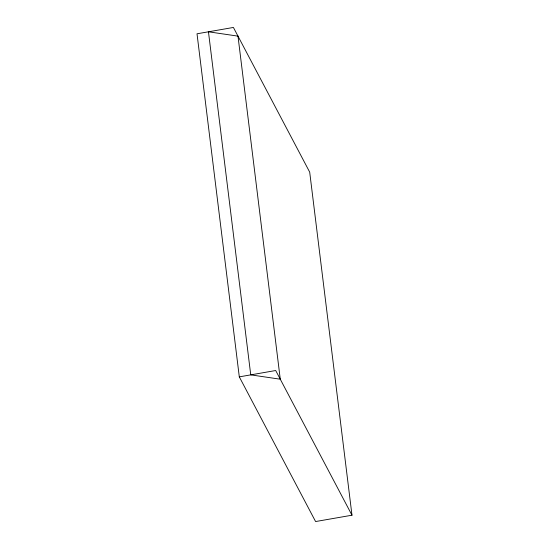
<?xml version="1.0" encoding="UTF-8"?>
<svg xmlns="http://www.w3.org/2000/svg" width="549" height="549" viewBox="0 0 549 549"><rect width="100%" height="100%" fill="white"/><g stroke="black" fill="none" stroke-linecap="round" stroke-linejoin="round"><path stroke-width="0.82" d="M239.302 376.861L275.694 370.52L351.984 515.209L315.593 521.55L239.302 376.861L197.016 33.791L233.407 27.45L309.698 172.139L351.984 515.209M237.985 36.131L208.455 31.801L250.742 374.864L280.271 379.201L237.985 36.131"/></g></svg>
